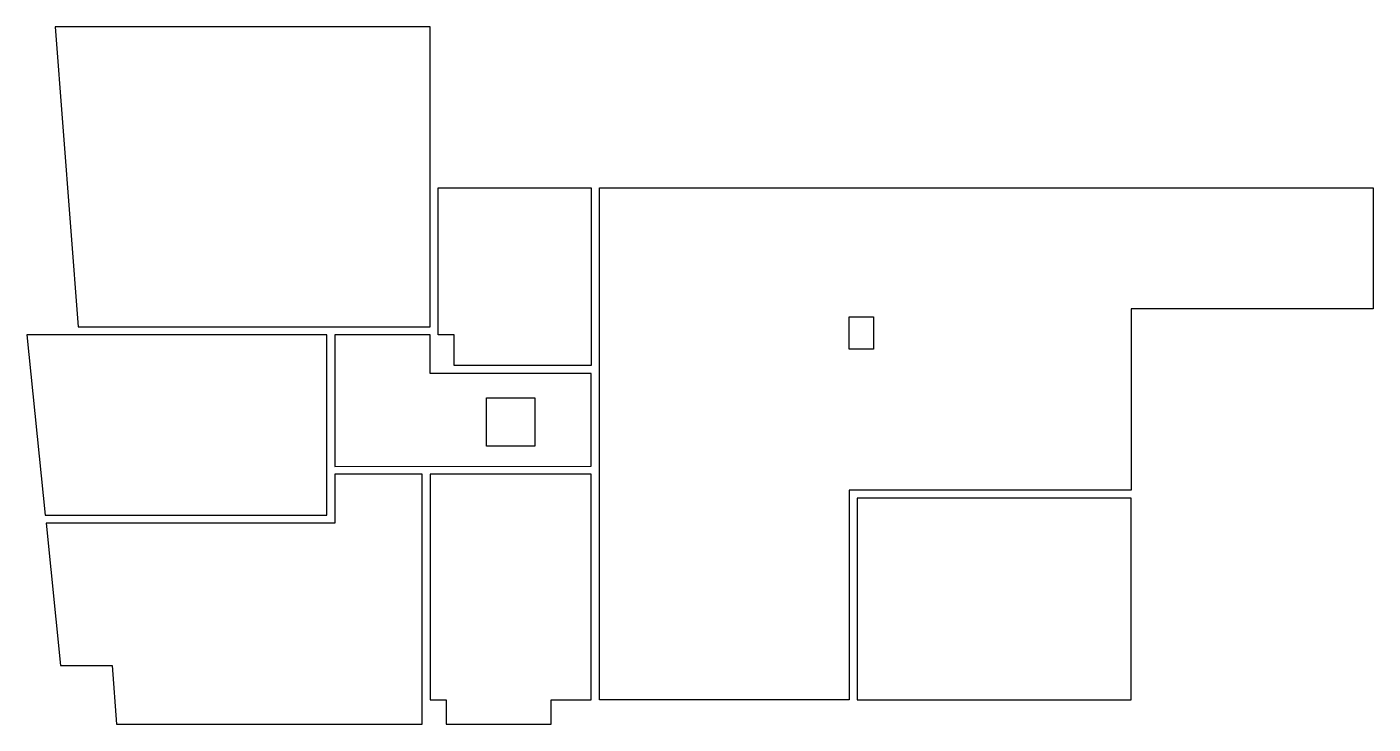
# Model space of a CAD drawing. Header units: metres. Extents: x 1130.3 to 1147, y -430.6 to -421.9.
import ezdxf

# ---------------------------------------------------------------- set-up
doc = ezdxf.new("R2010")
doc.units = ezdxf.units.M
doc.layers.add('AREE LEONARDO', color=5, linetype='Continuous')

msp = doc.modelspace()

# ---------------------------------------------------------------- linework, layer by layer
at = {"layer": 'AREE LEONARDO', "color": 5}
for points in [[(1135.32, -421.939), (1130.668, -421.939), (1130.954, -425.659), (1135.32, -425.659), (1135.32, -421.939)], [(1140.52, -427.687), (1140.52, -430.287), (1137.42, -430.287), (1137.42, -423.937), (1147.02, -423.937), (1147.02, -425.437), (1144.02, -425.437), (1144.02, -427.687), (1140.52, -427.687)], [(1134.037, -425.759), (1130.317, -425.759), (1130.544, -427.996), (1134.037, -427.996), (1134.037, -425.759)], [(1135.32, -425.759), (1134.137, -425.759), (1134.137, -427.392), (1137.32, -427.388), (1137.32, -426.239), (1135.32, -426.239), (1135.32, -425.759)], [(1131.429, -430.589), (1135.22, -430.589), (1135.22, -427.488), (1134.137, -427.488), (1134.137, -428.095), (1130.554, -428.095), (1130.733, -429.862), (1131.373, -429.862), (1131.429, -430.589)], [(1140.62, -427.787), (1140.62, -430.287), (1144.02, -430.287), (1144.02, -427.787), (1140.62, -427.787)]]:
    msp.add_lwpolyline(points, close=True, dxfattribs=at)
at = {"layer": 'AREE LEONARDO', "color": 3}
for points in [[(1137.32, -426.139), (1135.62, -426.139), (1135.62, -425.759), (1135.42, -425.759), (1135.42, -423.937), (1137.32, -423.937), (1137.32, -426.139)], [(1137.32, -427.488), (1135.32, -427.488), (1135.32, -430.287), (1135.52, -430.287), (1135.52, -430.589), (1136.82, -430.589), (1136.82, -430.287), (1137.32, -430.287), (1137.32, -427.488)]]:
    msp.add_lwpolyline(points, close=True, dxfattribs=at)
at = {"layer": 'AREE LEONARDO', "color": 2}
msp.add_lwpolyline([(1140.52, -425.537), (1140.82, -425.537), (1140.82, -425.937), (1140.52, -425.937)], close=True, dxfattribs=at)
at = {"layer": 'AREE LEONARDO', "color": 1}
msp.add_lwpolyline([(1136.021, -426.542), (1136.621, -426.542), (1136.621, -427.142), (1136.021, -427.142)], close=True, dxfattribs=at)

doc.saveas('drawing.dxf')
